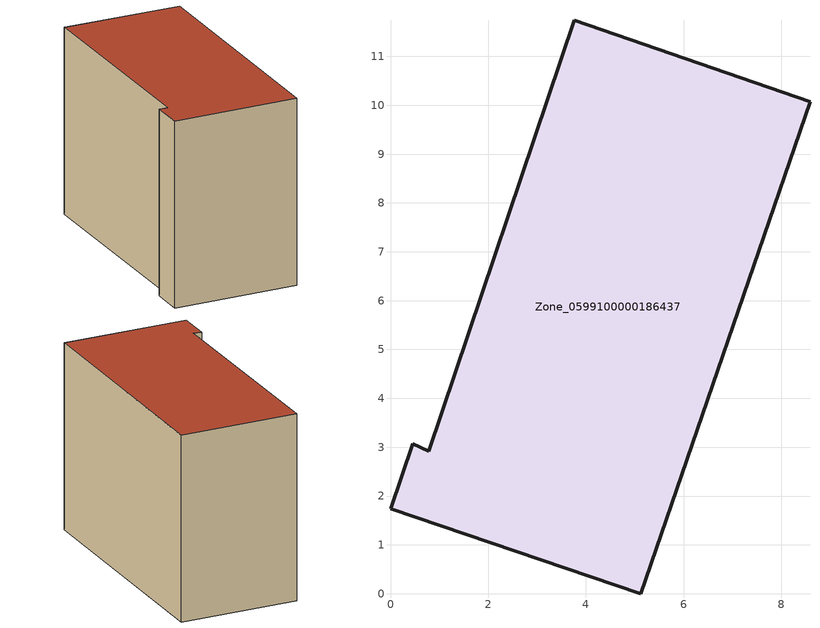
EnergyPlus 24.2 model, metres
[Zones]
Zone_0599100000186437
 floor ground (C_G): 5.12,0 0,1.74 0.46,3.07 0.78,2.92 3.76,11.74 8.59,10.07 z0
 wall outside (C_F): 0.78,2.92 0.46,3.07 0,1.74 5.12,0 8.59,10.07 3.76,11.74 0.78,2.92 z0:8.04
 roof outside (C_R): 8.59,10.07 3.76,11.74 0.78,2.92 0.46,3.07 0,1.74 5.12,0 z8.04
[BUILDING]
Pand.0599100000186437: North Axis=0; Terrain=City; Loads Convergence Tolerance Value=0.04; Temperature Convergence Tolerance Value=0.4; Solar Distribution=FullExterior; Maximum Number of Warmup Days=25; Minimum Number of Warmup Days=1
[Site:Location]
Rotterdam.The.Hague.AP_ZH_NLD Design_Conditions: Latitude=51.96; Longitude=4.45; Time Zone=1; Elevation=-4.5
[SITE:GROUNDTEMPERATURE:BUILDINGSURFACE]
18, 18, 18, 18, 18, 18, 18, 18, 18, 18, 18, 18
[MATERIAL] Thermal Absorptance=0.9; Solar Absorptance=0.7; Visible Absorptance=0.7
Name | Roughness | Thickness | Conductivity | Density | Specific Heat
G.TI.1975-1991 | MediumSmooth | 0.15 | 0.288461 | 540 | 1210
F.TI.1975-1991 | Rough | 0.3 | 0.230769 | 1920 | 840
R.TI.1975-1991 | MediumRough | 0.2 | 0.153846 | 1500 | 1000
[CONSTRUCTION]
C_G: G.TI.1975-1991
C_F: F.TI.1975-1991
C_R: R.TI.1975-1991
[ZONE]
Zone_0599100000186437: Type=1; Multiplier=1; Ceiling Height=Autocalculate; Volume=Autocalculate; Floor Area=autocalculate; Part of Total Floor Area=Yes
[ZONEINFILTRATION:DESIGNFLOWRATE]
Infil_Zone_0599100000186437: Zone or ZoneList or Space or SpaceList=Zone_0599100000186437; Schedule=AlwaysOn; Design Flow Rate Calculation Method=Flow/Area; Flow Rate per Floor Area=0.003; Constant Term Coefficient=1; Temperature Term Coefficient=0; Velocity Term Coefficient=0; Velocity Squared Term Coefficient=0
[HVACTEMPLATE:ZONE:IDEALLOADSAIRSYSTEM]
Zone_0599100000186437: Maximum Heating Supply Air Temperature=50; Minimum Cooling Supply Air Temperature=13; Maximum Heating Supply Air Humidity Ratio=0.0156; Minimum Cooling Supply Air Humidity Ratio=0.0077; Heating Limit=NoLimit; Cooling Limit=NoLimit; Dehumidification Control Type=ConstantSensibleHeatRatio; Cooling Sensible Heat Ratio=0.7; Dehumidification Setpoint=60; Humidification Control Type=None; Humidification Setpoint=30; Outdoor Air Method=None; Outdoor Air Flow Rate per Person=0.00944; Outdoor Air Flow Rate per Zone Floor Area=0; Outdoor Air Flow Rate per Zone=0; Demand Controlled Ventilation Type=None; Outdoor Air Economizer Type=NoEconomizer; Heat Recovery Type=None; Sensible Heat Recovery Effectiveness=0.7; Latent Heat Recovery Effectiveness=0.65
[ZONECONTROL:THERMOSTAT]
ThermostatControl_Zone_0599100000186437: Zone or ZoneList=Zone_0599100000186437; Control Type Schedule=DualSetpointControlType; Control 1=Thermostat_Zone_0599100000186437; Temperature Difference Between Cutout And Setpoint=0
[THERMOSTATSETPOINT:DUALSETPOINT]
Thermostat_Zone_0599100000186437: Heating Setpoint Temperature Schedule=HeatingSetpoint_Zone_0599100000186437; Cooling Setpoint Temperature Schedule=CoolingSetpoint_Zone_0599100000186437
[SCHEDULE:COMPACT]
HeatingSetpoint_Zone_0599100000186437: Through: 12/31, For: AllDays, Until: 24:00, 21
CoolingSetpoint_Zone_0599100000186437: Through: 12/31, For: AllDays, Until: 24:00, 24
DualSetpointControlType: Through: 12/31, For: AllDays, Until: 24:00, 4
AlwaysOn: Through: 12/31, For: AllDays, Until: 24:00, 1
